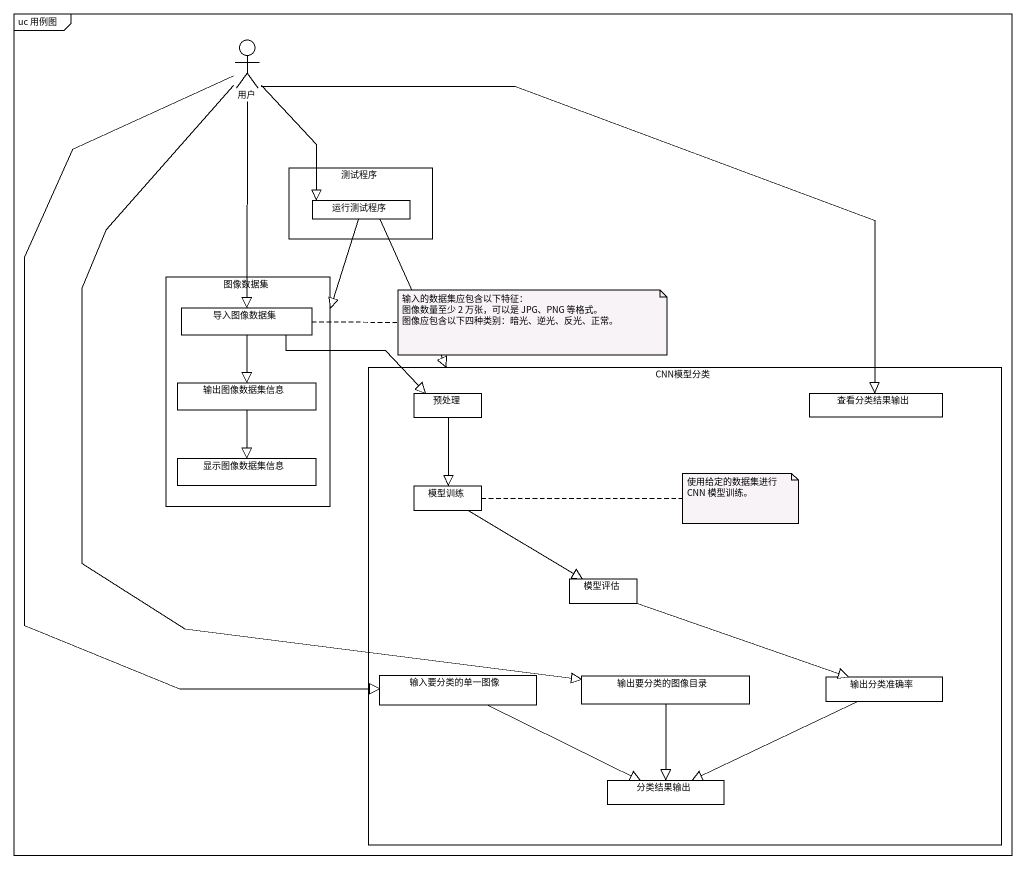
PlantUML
@startuml
mainframe uc 用例图
actor 用户
rectangle 测试程序 {
  rectangle 运行测试程序
}
rectangle 图像数据集 {
  rectangle 导入图像数据集
  rectangle 输出图像数据集信息
  rectangle 显示图像数据集信息
}
rectangle CNN模型分类 {
  rectangle 预处理
  rectangle 查看分类结果输出
  rectangle 模型训练
  rectangle 模型评估
  rectangle 输入要分类的单一图像
  rectangle 输出要分类的图像目录
  rectangle 输出分类准确率
  rectangle 分类结果输出
}
用户 --|> 运行测试程序
用户 --|> 导入图像数据集
用户 -right-|> 查看分类结果输出
用户 --|> 输入要分类的单一图像
用户 --|> 输出要分类的图像目录
运行测试程序 --|> 图像数据集
运行测试程序 --|> CNN模型分类
导入图像数据集 --|> 输出图像数据集信息
导入图像数据集 -right-|> 预处理
输出图像数据集信息 --|> 显示图像数据集信息
预处理 --|> 模型训练
模型训练 -right-|> 模型评估
模型评估 -right-|> 输出分类准确率
输入要分类的单一图像 -right-|> 分类结果输出
输出要分类的图像目录 --|> 分类结果输出
输出分类准确率 -left-|> 分类结果输出
note right of 导入图像数据集
  输入的数据集应包含以下特征：
  图像数量至少 2 万张，可以是 JPG、PNG 等格式。
  图像应包含以下四种类别：暗光、逆光、反光、正常。
end note
note right of 模型训练 : 使用给定的数据集进行 CNN 模型训练。
@enduml
